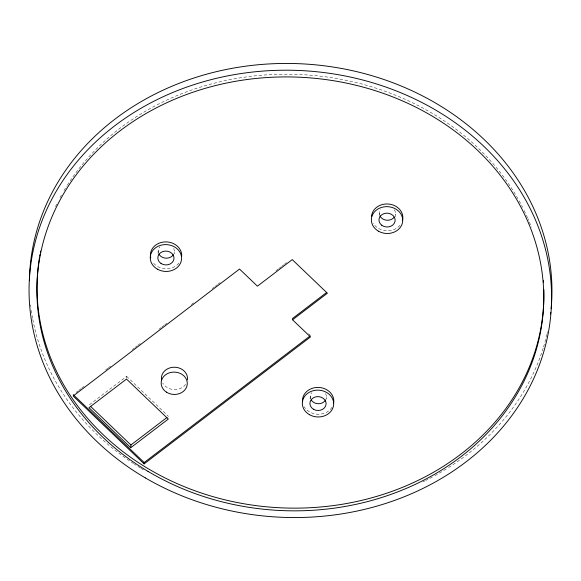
<?xml version="1.0" encoding="UTF-8"?>
<svg xmlns="http://www.w3.org/2000/svg" width="581" height="581" viewBox="0 0 581 581"><rect width="100%" height="100%" fill="white"/><g stroke="black" fill="none" stroke-linecap="round" stroke-linejoin="round"><path stroke-width="0.44" stroke-dasharray="2.9 2.18" d="M126.549 378.173L126.643 376.372L89.118 405.008M158.061 253.65L158.235 250.273M174.22 253.919L174.307 252.234M310.145 398.777L310.276 396.235M326.355 399.038L326.442 397.346M379.211 214.876L379.306 213.183M395.327 216.822L395.501 213.445M76.118 392.451L78.275 390.802M79.001 390.25L81.158 388.602M81.877 388.05L84.042 386.401M105.648 369.915L107.805 368.267M108.524 367.722L110.688 366.074M132.294 349.588L134.451 347.939M135.177 347.387L137.334 345.739M138.053 345.187L140.217 343.538M158.94 329.253L161.104 327.604M161.823 327.052L163.98 325.404M164.706 324.859L166.863 323.21M191.352 304.524L193.509 302.875M212.239 288.583L214.396 286.934M215.115 286.389L217.279 284.741M217.998 284.189L220.155 282.54M275.975 270.731L278.103 269.105M278.815 268.56L280.95 266.933M281.662 266.388L283.789 264.762M284.501 264.224L286.636 262.597M308.634 333.763L310.552 335.6M126.643 376.372L168.439 416.366M547.513 331.758A261.37 223.569 3 0 1 547.12 333.516M546.917 334.395A261.37 223.569 3 0 1 543.395 347.438M543.126 348.302A261.37 223.569 3 0 1 446.905 468.577M446.157 469.041A261.37 223.569 3 0 1 433.165 476.58M432.387 477.001A261.37 223.569 3 0 1 426.076 480.291M425.277 480.698A261.37 223.569 3 0 1 422.874 481.881M143.456 469.811A261.37 223.569 3 0 1 141.154 468.424M140.391 467.959A261.37 223.569 3 0 1 134.364 464.132M133.623 463.645A261.37 223.569 3 0 1 32.747 319.151M32.58 318.265A261.37 223.569 3 0 1 31.287 310.254M30.815 306.688A261.37 223.569 3 0 1 30.604 304.902M379.437 214.462A8.105 6.928 3 0 1 380.526 209.559M394.296 209.777A8.105 6.928 3 0 1 395.363 214.716M325.505 393.627A8.105 6.928 3 0 1 326.21 398.61M310.632 398.769A8.105 6.928 3 0 1 311.757 392.683M173.639 248.472A8.105 6.928 3 0 1 173.988 253.476M158.41 252.815A8.105 6.928 3 0 1 159.971 246.809M185.637 384.39A13.065 11.177 3 0 1 173.857 389.568A13.065 11.177 3 0 1 162.731 383.119M55.515 206.545A253.527 216.858 3 0 1 56.684 204.127M59.981 197.736A253.527 216.858 3 0 1 61.717 194.577M63.968 190.662A253.527 216.858 3 0 1 66.8 186.022M67.287 185.252A253.527 216.858 3 0 1 296.092 74.368A253.527 216.858 3 0 1 518.753 200.169M519.153 200.881A253.527 216.858 3 0 1 522.566 207.315M524.185 210.569A253.527 216.858 3 0 1 527.599 217.962M527.962 218.79A253.527 216.858 3 0 1 528.666 220.446M529.364 222.109A253.527 216.858 3 0 1 531.346 227.127M399.989 225.297A15.68 13.414 3 0 1 373.249 223.315M178.861 263.237A15.68 13.414 3 0 1 152.447 261.77M332.02 407.296A15.68 13.414 3 0 1 318.076 414.268A15.68 13.414 3 0 1 304.204 406.794"/><path stroke-width="0.87" d="M130.769 447.711L88.973 407.709L126.505 379.073L168.301 419.075L130.769 447.711L130.914 445.002L90.418 406.257M326.733 292.41L292.621 318.439L292.548 319.79L310.479 336.951L144.117 463.892L144.182 462.541L73.235 394.644M292.548 319.79L327.372 293.223L292.25 259.613L257.427 286.179L239.532 269.054L73.162 396.002L144.117 463.892M130.914 445.002L167.023 417.448M144.182 462.541L309.833 336.145M29.42 280.717A261.37 223.569 3 0 1 302.766 63.881A261.37 223.569 3 0 1 551.108 308.722M550.737 312.287A261.37 223.569 3 0 1 550.527 314.074M394.281 217.076A8.105 6.928 3 0 1 386.641 220.206A8.105 6.928 3 0 1 379.843 215.696M325.709 399.808A8.105 6.928 3 0 1 318.591 403.73A8.105 6.928 3 0 1 311.213 399.96M173.399 254.645A8.105 6.928 3 0 1 166.006 258.175A8.105 6.928 3 0 1 158.904 254.035M543.823 289.396A253.527 216.858 3 0 1 280.282 507.794A253.527 216.858 3 0 1 38.426 264.907M38.651 263.164A253.527 216.858 3 0 1 39.414 257.949M39.704 256.214A253.527 216.858 3 0 1 40.009 254.478M40.336 252.75A253.527 216.858 3 0 1 40.67 251.021M543.366 280.623A253.527 216.858 3 0 1 543.489 282.373M161.598 380.076A13.065 11.177 3 0 1 174.184 367.221A13.065 11.177 3 0 1 187.452 379.923M371.535 216.502A15.68 13.414 3 0 1 388.972 204.062A15.68 13.414 3 0 1 402.618 219.981M150.74 257.935A15.68 13.414 3 0 1 164.764 241.914A15.68 13.414 3 0 1 181.715 256.177M302.519 401.74A15.68 13.414 3 0 1 318.904 387.454A15.68 13.414 3 0 1 333.574 403.461M378.565 231.238A15.68 13.414 3 0 0 402.706 220.94A15.68 13.414 3 0 0 379.872 208.042A15.68 13.414 3 0 0 378.565 231.238M381.768 225.254A8.105 6.928 3 0 0 395.007 221.477A8.105 6.928 3 0 0 384.375 213.496A8.105 6.928 3 0 0 381.768 225.254M157.429 269.177A15.68 13.414 3 0 0 181.577 258.879A15.68 13.414 3 0 0 158.744 245.981A15.68 13.414 3 0 0 157.429 269.177M161.024 263.469A8.105 6.928 3 0 0 173.951 258.988A8.105 6.928 3 0 0 162.774 251.58A8.105 6.928 3 0 0 161.024 263.469M145.417 477.945A261.37 223.569 3 0 0 551.057 311.917A261.37 223.569 3 0 0 174.496 91.783A261.37 223.569 3 0 0 145.417 477.945M148.024 471.394A253.527 216.858 3 0 0 543.09 313.159A253.527 216.858 3 0 0 179.856 97.085A253.527 216.858 3 0 0 148.024 471.394M313.515 409.264A8.105 6.928 3 0 0 326.086 404.107A8.105 6.928 3 0 0 314.408 397.288A8.105 6.928 3 0 0 313.515 409.264M309.52 414.718A15.68 13.414 3 0 0 333.661 404.42A15.68 13.414 3 0 0 310.828 391.521A15.68 13.414 3 0 0 309.52 414.718M166.391 392.11A13.065 11.177 3 0 0 187.198 384.789A13.065 11.177 3 0 0 169.093 372.922A13.065 11.177 3 0 0 166.391 392.11"/></g></svg>
